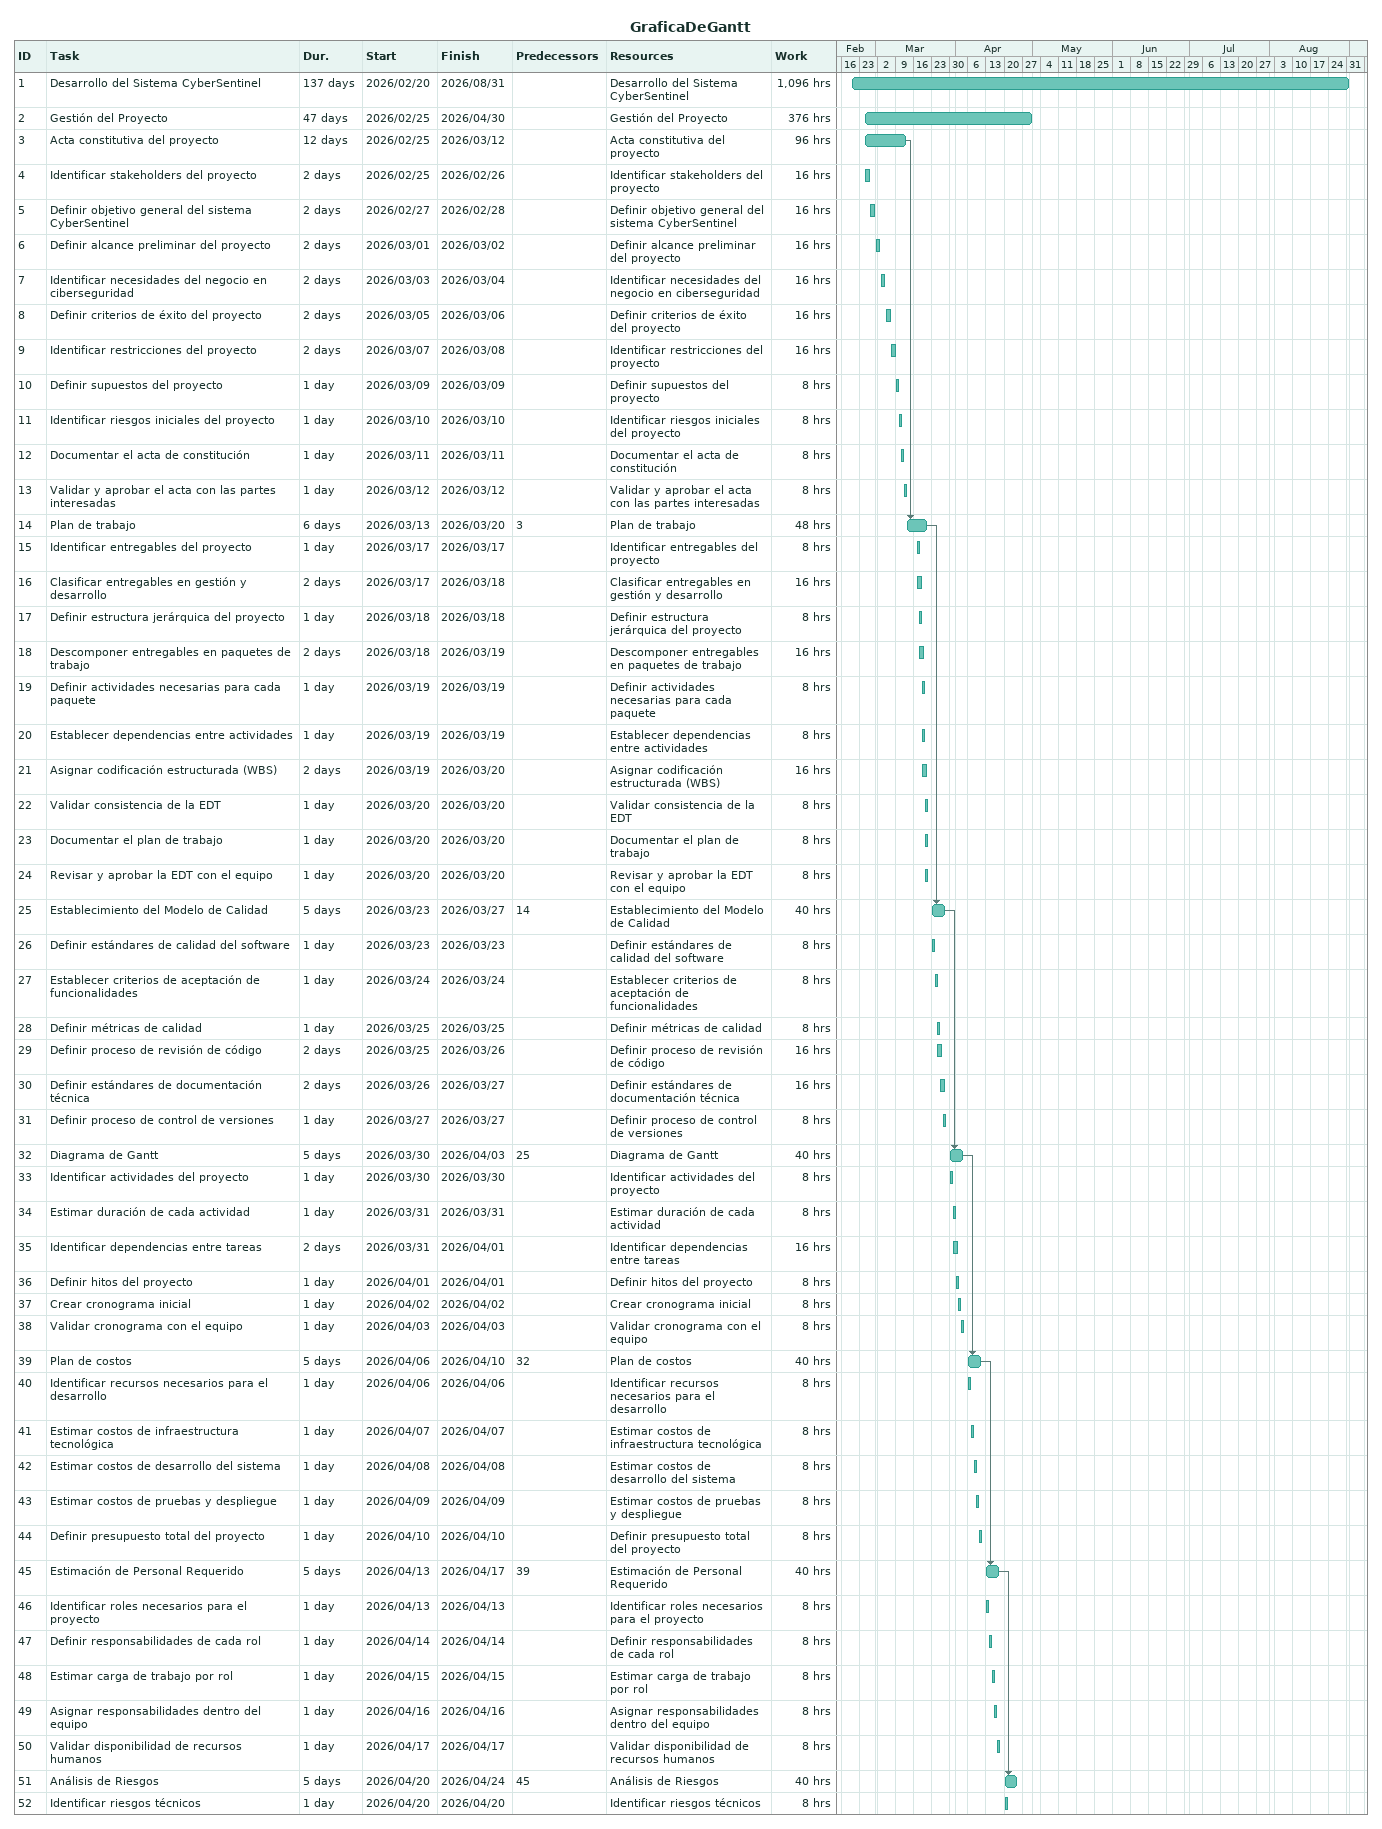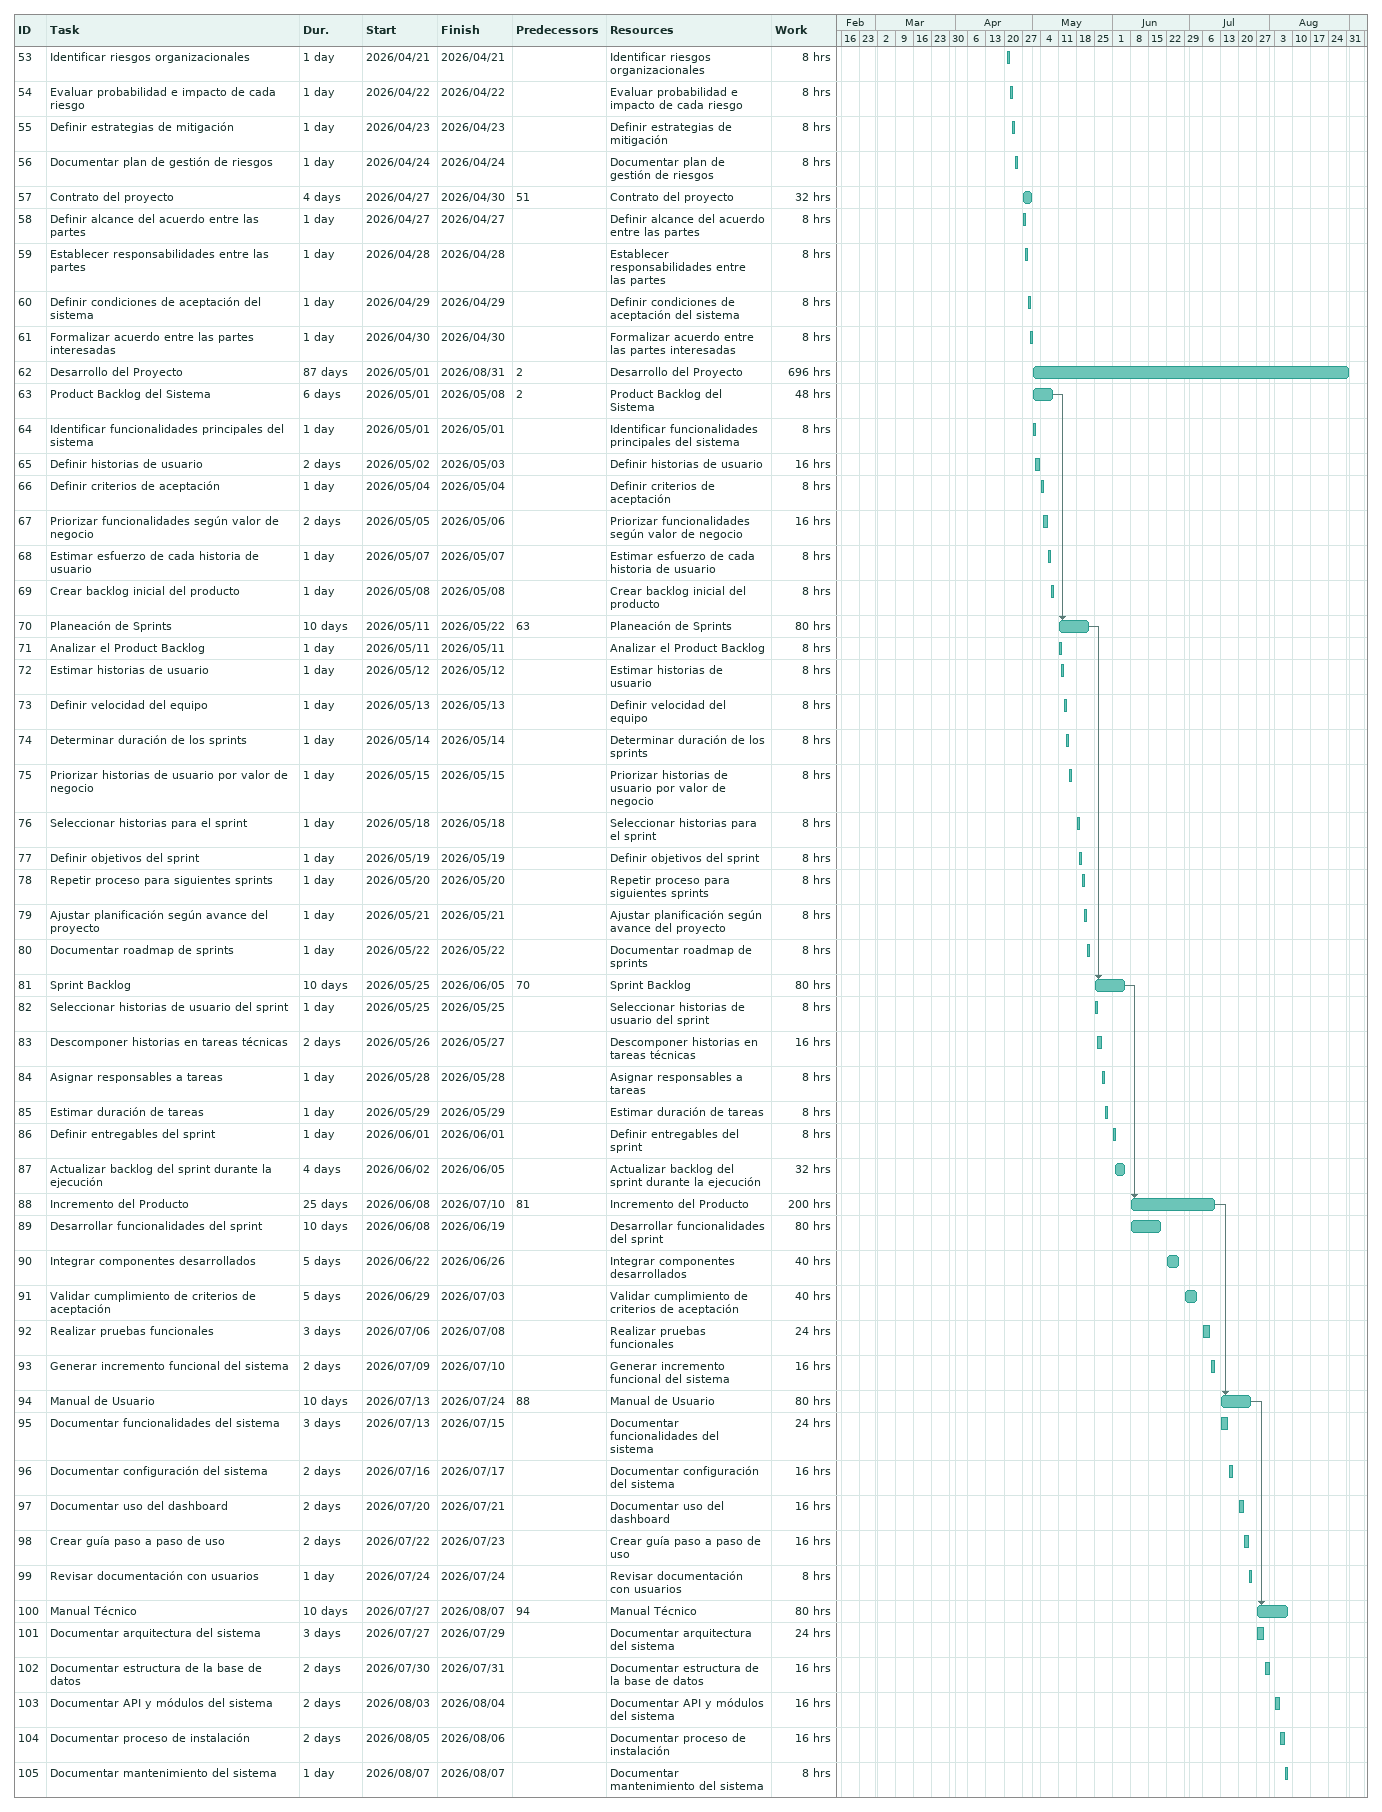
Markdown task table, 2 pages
GraficaDeGantt

| ID | Task | Duration | Start | Finish | Predecessors | Resources | Work (h) |
|---|---|---|---|---|---|---|---|
| 1 | Desarrollo del Sistema CyberSentinel | 137d | 2026-02-20 | 2026-08-31 |  | Desarrollo del Sistema CyberSentinel | 1096 |
| 2 | Gestión del Proyecto | 47d | 2026-02-25 | 2026-04-30 |  | Gestión del Proyecto | 376 |
| 3 | Acta constitutiva del proyecto | 12d | 2026-02-25 | 2026-03-12 |  | Acta constitutiva del proyecto | 96 |
| 4 | Identificar stakeholders del proyecto | 2d | 2026-02-25 | 2026-02-26 |  | Identificar stakeholders del proyecto | 16 |
| 5 | Definir objetivo general del sistema CyberSentinel | 2d | 2026-02-27 | 2026-02-28 |  | Definir objetivo general del sistema CyberSentinel | 16 |
| 6 | Definir alcance preliminar del proyecto | 2d | 2026-03-01 | 2026-03-02 |  | Definir alcance preliminar del proyecto | 16 |
| 7 | Identificar necesidades del negocio en ciberseguridad | 2d | 2026-03-03 | 2026-03-04 |  | Identificar necesidades del negocio en ciberseguridad | 16 |
| 8 | Definir criterios de éxito del proyecto | 2d | 2026-03-05 | 2026-03-06 |  | Definir criterios de éxito del proyecto | 16 |
| 9 | Identificar restricciones del proyecto | 2d | 2026-03-07 | 2026-03-08 |  | Identificar restricciones del proyecto | 16 |
| 10 | Definir supuestos del proyecto | 1d | 2026-03-09 | 2026-03-09 |  | Definir supuestos del proyecto | 8 |
| 11 | Identificar riesgos iniciales del proyecto | 1d | 2026-03-10 | 2026-03-10 |  | Identificar riesgos iniciales del proyecto | 8 |
| 12 | Documentar el acta de constitución | 1d | 2026-03-11 | 2026-03-11 |  | Documentar el acta de constitución | 8 |
| 13 | Validar y aprobar el acta con las partes interesadas | 1d | 2026-03-12 | 2026-03-12 |  | Validar y aprobar el acta con las partes interesadas | 8 |
| 14 | Plan de trabajo | 6d | 2026-03-13 | 2026-03-20 | 3 | Plan de trabajo | 48 |
| 15 | Identificar entregables del proyecto | 1d | 2026-03-17 | 2026-03-17 |  | Identificar entregables del proyecto | 8 |
| 16 | Clasificar entregables en gestión y desarrollo | 2d | 2026-03-17 | 2026-03-18 |  | Clasificar entregables en gestión y desarrollo | 16 |
| 17 | Definir estructura jerárquica del proyecto | 1d | 2026-03-18 | 2026-03-18 |  | Definir estructura jerárquica del proyecto | 8 |
| 18 | Descomponer entregables en paquetes de trabajo | 2d | 2026-03-18 | 2026-03-19 |  | Descomponer entregables en paquetes de trabajo | 16 |
| 19 | Definir actividades necesarias para cada paquete | 1d | 2026-03-19 | 2026-03-19 |  | Definir actividades necesarias para cada paquete | 8 |
| 20 | Establecer dependencias entre actividades | 1d | 2026-03-19 | 2026-03-19 |  | Establecer dependencias entre actividades | 8 |
| 21 | Asignar codificación estructurada (WBS) | 2d | 2026-03-19 | 2026-03-20 |  | Asignar codificación estructurada (WBS) | 16 |
| 22 | Validar consistencia de la EDT | 1d | 2026-03-20 | 2026-03-20 |  | Validar consistencia de la EDT | 8 |
| 23 | Documentar el plan de trabajo | 1d | 2026-03-20 | 2026-03-20 |  | Documentar el plan de trabajo | 8 |
| 24 | Revisar y aprobar la EDT con el equipo | 1d | 2026-03-20 | 2026-03-20 |  | Revisar y aprobar la EDT con el equipo | 8 |
| 25 | Establecimiento del Modelo de Calidad | 5d | 2026-03-23 | 2026-03-27 | 14 | Establecimiento del Modelo de Calidad | 40 |
| 26 | Definir estándares de calidad del software | 1d | 2026-03-23 | 2026-03-23 |  | Definir estándares de calidad del software | 8 |
| 27 | Establecer criterios de aceptación de funcionalidades | 1d | 2026-03-24 | 2026-03-24 |  | Establecer criterios de aceptación de funcionalidades | 8 |
| 28 | Definir métricas de calidad | 1d | 2026-03-25 | 2026-03-25 |  | Definir métricas de calidad | 8 |
| 29 | Definir proceso de revisión de código | 2d | 2026-03-25 | 2026-03-26 |  | Definir proceso de revisión de código | 16 |
| 30 | Definir estándares de documentación técnica | 2d | 2026-03-26 | 2026-03-27 |  | Definir estándares de documentación técnica | 16 |
| 31 | Definir proceso de control de versiones | 1d | 2026-03-27 | 2026-03-27 |  | Definir proceso de control de versiones | 8 |
| 32 | Diagrama de Gantt | 5d | 2026-03-30 | 2026-04-03 | 25 | Diagrama de Gantt | 40 |
| 33 | Identificar actividades del proyecto | 1d | 2026-03-30 | 2026-03-30 |  | Identificar actividades del proyecto | 8 |
| 34 | Estimar duración de cada actividad | 1d | 2026-03-31 | 2026-03-31 |  | Estimar duración de cada actividad | 8 |
| 35 | Identificar dependencias entre tareas | 2d | 2026-03-31 | 2026-04-01 |  | Identificar dependencias entre tareas | 16 |
| 36 | Definir hitos del proyecto | 1d | 2026-04-01 | 2026-04-01 |  | Definir hitos del proyecto | 8 |
| 37 | Crear cronograma inicial | 1d | 2026-04-02 | 2026-04-02 |  | Crear cronograma inicial | 8 |
| 38 | Validar cronograma con el equipo | 1d | 2026-04-03 | 2026-04-03 |  | Validar cronograma con el equipo | 8 |
| 39 | Plan de costos | 5d | 2026-04-06 | 2026-04-10 | 32 | Plan de costos | 40 |
| 40 | Identificar recursos necesarios para el desarrollo | 1d | 2026-04-06 | 2026-04-06 |  | Identificar recursos necesarios para el desarrollo | 8 |
| 41 | Estimar costos de infraestructura tecnológica | 1d | 2026-04-07 | 2026-04-07 |  | Estimar costos de infraestructura tecnológica | 8 |
| 42 | Estimar costos de desarrollo del sistema | 1d | 2026-04-08 | 2026-04-08 |  | Estimar costos de desarrollo del sistema | 8 |
| 43 | Estimar costos de pruebas y despliegue | 1d | 2026-04-09 | 2026-04-09 |  | Estimar costos de pruebas y despliegue | 8 |
| 44 | Definir presupuesto total del proyecto | 1d | 2026-04-10 | 2026-04-10 |  | Definir presupuesto total del proyecto | 8 |
| 45 | Estimación de Personal Requerido | 5d | 2026-04-13 | 2026-04-17 | 39 | Estimación de Personal Requerido | 40 |
| 46 | Identificar roles necesarios para el proyecto | 1d | 2026-04-13 | 2026-04-13 |  | Identificar roles necesarios para el proyecto | 8 |
| 47 | Definir responsabilidades de cada rol | 1d | 2026-04-14 | 2026-04-14 |  | Definir responsabilidades de cada rol | 8 |
| 48 | Estimar carga de trabajo por rol | 1d | 2026-04-15 | 2026-04-15 |  | Estimar carga de trabajo por rol | 8 |
| 49 | Asignar responsabilidades dentro del equipo | 1d | 2026-04-16 | 2026-04-16 |  | Asignar responsabilidades dentro del equipo | 8 |
| 50 | Validar disponibilidad de recursos humanos | 1d | 2026-04-17 | 2026-04-17 |  | Validar disponibilidad de recursos humanos | 8 |
| 51 | Análisis de Riesgos | 5d | 2026-04-20 | 2026-04-24 | 45 | Análisis de Riesgos | 40 |
| 52 | Identificar riesgos técnicos | 1d | 2026-04-20 | 2026-04-20 |  | Identificar riesgos técnicos | 8 |
| 53 | Identificar riesgos organizacionales | 1d | 2026-04-21 | 2026-04-21 |  | Identificar riesgos organizacionales | 8 |
| 54 | Evaluar probabilidad e impacto de cada riesgo | 1d | 2026-04-22 | 2026-04-22 |  | Evaluar probabilidad e impacto de cada riesgo | 8 |
| 55 | Definir estrategias de mitigación | 1d | 2026-04-23 | 2026-04-23 |  | Definir estrategias de mitigación | 8 |
| 56 | Documentar plan de gestión de riesgos | 1d | 2026-04-24 | 2026-04-24 |  | Documentar plan de gestión de riesgos | 8 |
| 57 | Contrato del proyecto | 4d | 2026-04-27 | 2026-04-30 | 51 | Contrato del proyecto | 32 |
| 58 | Definir alcance del acuerdo entre las partes | 1d | 2026-04-27 | 2026-04-27 |  | Definir alcance del acuerdo entre las partes | 8 |
| 59 | Establecer responsabilidades entre las partes | 1d | 2026-04-28 | 2026-04-28 |  | Establecer responsabilidades entre las partes | 8 |
| 60 | Definir condiciones de aceptación del sistema | 1d | 2026-04-29 | 2026-04-29 |  | Definir condiciones de aceptación del sistema | 8 |
| 61 | Formalizar acuerdo entre las partes interesadas | 1d | 2026-04-30 | 2026-04-30 |  | Formalizar acuerdo entre las partes interesadas | 8 |
| 62 | Desarrollo del Proyecto | 87d | 2026-05-01 | 2026-08-31 | 2 | Desarrollo del Proyecto | 696 |
| 63 | Product Backlog del Sistema | 6d | 2026-05-01 | 2026-05-08 | 2 | Product Backlog del Sistema | 48 |
| 64 | Identificar funcionalidades principales del sistema | 1d | 2026-05-01 | 2026-05-01 |  | Identificar funcionalidades principales del sistema | 8 |
| 65 | Definir historias de usuario | 2d | 2026-05-02 | 2026-05-03 |  | Definir historias de usuario | 16 |
| 66 | Definir criterios de aceptación | 1d | 2026-05-04 | 2026-05-04 |  | Definir criterios de aceptación | 8 |
| 67 | Priorizar funcionalidades según valor de negocio | 2d | 2026-05-05 | 2026-05-06 |  | Priorizar funcionalidades según valor de negocio | 16 |
| 68 | Estimar esfuerzo de cada historia de usuario | 1d | 2026-05-07 | 2026-05-07 |  | Estimar esfuerzo de cada historia de usuario | 8 |
| 69 | Crear backlog inicial del producto | 1d | 2026-05-08 | 2026-05-08 |  | Crear backlog inicial del producto | 8 |
| 70 | Planeación de Sprints | 10d | 2026-05-11 | 2026-05-22 | 63 | Planeación de Sprints | 80 |
| 71 | Analizar el Product Backlog | 1d | 2026-05-11 | 2026-05-11 |  | Analizar el Product Backlog | 8 |
| 72 | Estimar historias de usuario | 1d | 2026-05-12 | 2026-05-12 |  | Estimar historias de usuario | 8 |
| 73 | Definir velocidad del equipo | 1d | 2026-05-13 | 2026-05-13 |  | Definir velocidad del equipo | 8 |
| 74 | Determinar duración de los sprints | 1d | 2026-05-14 | 2026-05-14 |  | Determinar duración de los sprints | 8 |
| 75 | Priorizar historias de usuario por valor de negocio | 1d | 2026-05-15 | 2026-05-15 |  | Priorizar historias de usuario por valor de negocio | 8 |
| 76 | Seleccionar historias para el sprint | 1d | 2026-05-18 | 2026-05-18 |  | Seleccionar historias para el sprint | 8 |
| 77 | Definir objetivos del sprint | 1d | 2026-05-19 | 2026-05-19 |  | Definir objetivos del sprint | 8 |
| 78 | Repetir proceso para siguientes sprints | 1d | 2026-05-20 | 2026-05-20 |  | Repetir proceso para siguientes sprints | 8 |
| 79 | Ajustar planificación según avance del proyecto | 1d | 2026-05-21 | 2026-05-21 |  | Ajustar planificación según avance del proyecto | 8 |
| 80 | Documentar roadmap de sprints | 1d | 2026-05-22 | 2026-05-22 |  | Documentar roadmap de sprints | 8 |
| 81 | Sprint Backlog | 10d | 2026-05-25 | 2026-06-05 | 70 | Sprint Backlog | 80 |
| 82 | Seleccionar historias de usuario del sprint | 1d | 2026-05-25 | 2026-05-25 |  | Seleccionar historias de usuario del sprint | 8 |
| 83 | Descomponer historias en tareas técnicas | 2d | 2026-05-26 | 2026-05-27 |  | Descomponer historias en tareas técnicas | 16 |
| 84 | Asignar responsables a tareas | 1d | 2026-05-28 | 2026-05-28 |  | Asignar responsables a tareas | 8 |
| 85 | Estimar duración de tareas | 1d | 2026-05-29 | 2026-05-29 |  | Estimar duración de tareas | 8 |
| 86 | Definir entregables del sprint | 1d | 2026-06-01 | 2026-06-01 |  | Definir entregables del sprint | 8 |
| 87 | Actualizar backlog del sprint durante la ejecución | 4d | 2026-06-02 | 2026-06-05 |  | Actualizar backlog del sprint durante la ejecución | 32 |
| 88 | Incremento del Producto | 25d | 2026-06-08 | 2026-07-10 | 81 | Incremento del Producto | 200 |
| 89 | Desarrollar funcionalidades del sprint | 10d | 2026-06-08 | 2026-06-19 |  | Desarrollar funcionalidades del sprint | 80 |
| 90 | Integrar componentes desarrollados | 5d | 2026-06-22 | 2026-06-26 |  | Integrar componentes desarrollados | 40 |
| 91 | Validar cumplimiento de criterios de aceptación | 5d | 2026-06-29 | 2026-07-03 |  | Validar cumplimiento de criterios de aceptación | 40 |
| 92 | Realizar pruebas funcionales | 3d | 2026-07-06 | 2026-07-08 |  | Realizar pruebas funcionales | 24 |
| 93 | Generar incremento funcional del sistema | 2d | 2026-07-09 | 2026-07-10 |  | Generar incremento funcional del sistema | 16 |
| 94 | Manual de Usuario | 10d | 2026-07-13 | 2026-07-24 | 88 | Manual de Usuario | 80 |
| 95 | Documentar funcionalidades del sistema | 3d | 2026-07-13 | 2026-07-15 |  | Documentar funcionalidades del sistema | 24 |
| 96 | Documentar configuración del sistema | 2d | 2026-07-16 | 2026-07-17 |  | Documentar configuración del sistema | 16 |
| 97 | Documentar uso del dashboard | 2d | 2026-07-20 | 2026-07-21 |  | Documentar uso del dashboard | 16 |
| 98 | Crear guía paso a paso de uso | 2d | 2026-07-22 | 2026-07-23 |  | Crear guía paso a paso de uso | 16 |
| 99 | Revisar documentación con usuarios | 1d | 2026-07-24 | 2026-07-24 |  | Revisar documentación con usuarios | 8 |
| 100 | Manual Técnico | 10d | 2026-07-27 | 2026-08-07 | 94 | Manual Técnico | 80 |
| 101 | Documentar arquitectura del sistema | 3d | 2026-07-27 | 2026-07-29 |  | Documentar arquitectura del sistema | 24 |
| 102 | Documentar estructura de la base de datos | 2d | 2026-07-30 | 2026-07-31 |  | Documentar estructura de la base de datos | 16 |
| 103 | Documentar API y módulos del sistema | 2d | 2026-08-03 | 2026-08-04 |  | Documentar API y módulos del sistema | 16 |
| 104 | Documentar proceso de instalación | 2d | 2026-08-05 | 2026-08-06 |  | Documentar proceso de instalación | 16 |
| 105 | Documentar mantenimiento del sistema | 1d | 2026-08-07 | 2026-08-07 |  | Documentar mantenimiento del sistema | 8 |
